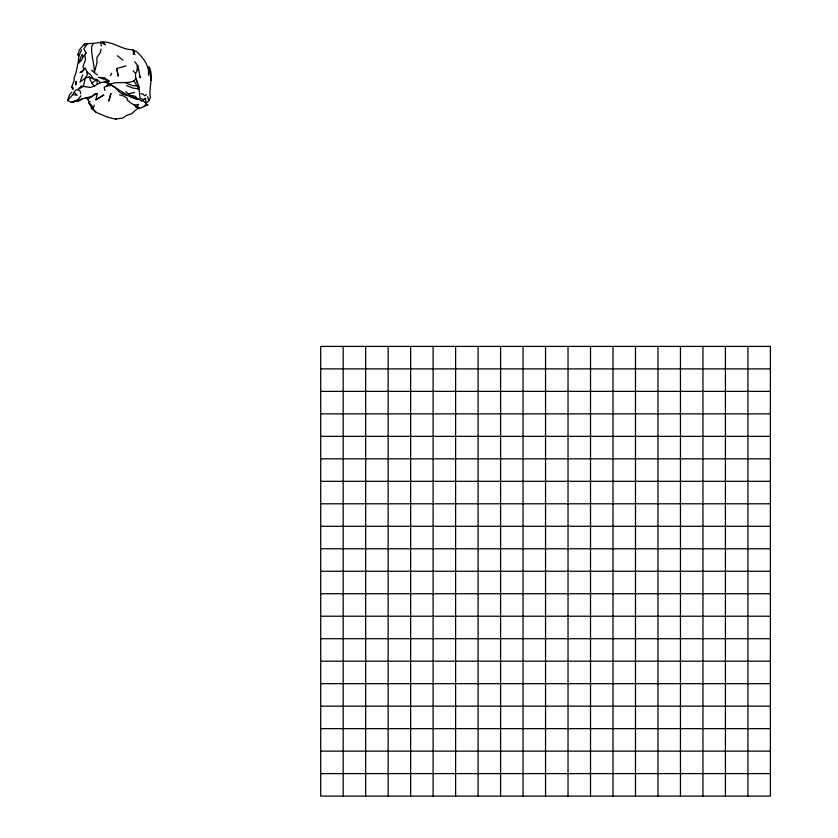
<?xml version="1.0" encoding="UTF-8"?>
<svg xmlns="http://www.w3.org/2000/svg" width="838" height="838" viewBox="0 0 838 838"><rect width="100%" height="100%" fill="white"/><g stroke="black" fill="none" stroke-linecap="round" stroke-linejoin="round"><path stroke-width="1.26" d="M80.521 93.72L80.532 91.552L77.808 89.54L75.65 90.022L72.885 94.516L67.606 100.55L71.555 102.414L74.142 101.639L77.85 99.942L80.94 95.731M134.719 61.803L137.82 65.574L136.699 71.544L135.578 73.44L135.515 76.855L137.516 83.475M148.431 75.179C149.719 65.668 143.026 57.707 136.646 51.579L133.609 50.563L133.252 49.756C122.379 50.133 113.874 41.764 103.064 42.068C96.873 43.147 90.693 43.524 84.491 43.901L79.453 49.777L77.924 54.627L78.814 56.209L78.353 61.226L75.954 73.084L73.943 78.259L74.331 79.662L71.775 86.901L72.916 89.718M147.551 66.81L149.311 67.281C154.056 76.939 148.336 87.864 150.348 97.826L148.808 100.696L146.053 103.315L146.629 104.184L144.136 105.86M101.01 49.075L100.319 52.469L96.862 57.592L97.03 62.452L94.359 72.592L97.271 74.938M95.825 99.858L103.682 95.071L95.825 99.858L97.323 93.447L94.945 93.971L87.948 99.523L89.53 103.336L91.887 105.609L92.788 108.479L96.045 112.282L107.023 116.964L116.126 119.373L115.55 119.006L122.526 118.137L126.36 115.571L131.765 113.622L138.71 107.39L139.255 108.573L148.022 104.771L146.022 104.886M81.768 85.644L77.808 89.54L83.412 86.398L85.287 78.07L87.152 75.158L87.058 72.099L85.172 67.826L82.417 71.859L80.071 72.56L83.706 69.638L82.993 66.527L85.476 59.456L84.764 54.983L86.042 52.92L83.852 48.814L87.519 43.45M67.606 100.55L69.502 94.757L71.775 92.295M82.606 74.917L80.06 82.072L85.287 78.07L89.142 76.939L93.28 78.845L96.999 79.474L100.392 82.669L109.118 81.056L107.243 83.151L104.436 81.485L105.138 82.313M81.558 49.746L78.835 56.156L77.924 54.627M94.432 105.2L92.788 108.479L91.415 108.531L90.933 106.342L88.734 103.179L90.127 101.67M83.266 56.659L81.443 60.231L78.782 62.965L81.894 54.46L83.266 56.659L86.042 52.92M110.386 75.661L111.737 73.189M134.876 105.169L135.756 106.908L139.255 108.573L137.202 106.835L138.584 104.373L134.541 105.211L129.921 102.446M93.175 43.922L91.73 46.31C90.996 55.381 94.369 63.583 94.359 72.592L91.656 70.183M104.939 90.483L104.216 87.236L106.96 85.905L108.657 83.433M107.243 83.151L109.83 84.146C117.676 81.035 126.161 84.24 133.933 80.909L136.049 78.856L139.37 87.581M106.96 85.905L111.789 85.361L115.874 88.084L119.457 92.201L122.128 93.615L139.15 99.324L141.224 100.822L143.403 101.094L146.053 103.315L145.477 98.339L143.748 99.879L140.019 98.109L139.014 89.079L133.933 80.909M146.43 94.537L144.733 95.815L142.931 94.066L140.889 93.678M94.359 86.115L91.73 82.993L96.999 79.474L97.135 84.292L94.359 86.115L90.085 87.466L83.412 86.398M141.224 100.822L145.477 98.339M97.323 93.447L91.782 96.401L81.642 98.978M97.135 84.292L100.392 82.669M77.85 99.942L71.555 102.414L75.211 100.958M125.972 65.919L116.828 68.465L118.095 76.007L116.828 68.465M79.788 99.628L82.082 98.957L78.458 101.23L74.142 101.639M125.868 91.73L128.361 93.866L134.635 92.452M320.703 368.888L770.394 368.888M320.703 391.377L770.394 391.377M320.703 413.857L770.394 413.857M320.703 436.347L770.394 436.347M320.703 458.826L770.394 458.826M320.703 481.316L770.394 481.316M320.703 503.795L770.394 503.795M320.703 526.285L770.394 526.285M320.703 548.764L770.394 548.764M320.703 571.254L770.394 571.254M320.703 593.733L770.394 593.733M320.703 616.223L770.394 616.223M320.703 638.703L770.394 638.703M320.703 661.192L770.394 661.192M320.703 683.672L770.394 683.672M320.703 706.162L770.394 706.162M320.703 728.641L770.394 728.641M320.703 751.131L770.394 751.131M320.703 773.61L770.394 773.61M136.866 85.811L132.708 85.717L125.669 82.784M135.756 106.908L137.725 107.222M139.014 89.079L132.362 87.938L126.685 85.644M72.885 94.516L77.086 95.364L74.111 91.971M119.509 94.893L124.118 96.15L127.208 98.203L127.282 100.361L129.366 101.482M131.723 97.04L139.15 99.324M122.128 93.615L128.245 95.658M132.121 97.187L137.202 98.947M137.505 99.209L129.869 96.339L135.85 98.905M148.577 70.329L149.499 70.832L151.081 80.249M109.83 84.146L125.69 94.107M134.541 105.211L137.202 106.835M128.361 93.866L130.278 95.26L135.567 96.391L137.631 98.884M87.058 72.099L90.755 75.001L93.28 78.845M71.775 86.901L73.524 88.283M117.372 55.727L122.997 60.21M91.415 108.531L96.045 112.282M86.042 97.878L87.948 99.523M133.169 70.832L135.578 73.44M103.064 42.068L105.358 44.906L100.55 41.9L101.325 46.048M89.142 76.939L91.73 82.993M136.929 65.919L138.48 70.56L137.82 65.574M133.609 50.563L134.928 54.68M147.582 96.684L148.808 100.696M139.433 75.451L140.124 77.756L138.584 68.674M84.491 43.901L84.68 45.535M149.311 67.281L149.499 70.832M133.252 49.756L133.431 54.449M747.905 346.408L747.905 796.1M725.425 346.408L725.425 796.1M702.935 346.408L702.935 796.1M680.456 346.408L680.456 796.1M657.966 346.408L657.966 796.1M635.487 346.408L635.487 796.1M612.997 346.408L612.997 796.1M590.518 346.408L590.518 796.1M568.028 346.408L568.028 796.1M545.548 346.408L545.548 796.1M523.059 346.408L523.059 796.1M500.579 346.408L500.579 796.1M478.089 346.408L478.089 796.1M455.61 346.408L455.61 796.1M433.12 346.408L433.12 796.1M410.641 346.408L410.641 796.1M388.151 346.408L388.151 796.1M365.672 346.408L365.672 796.1M343.182 346.408L343.182 796.1M75.808 82.857L75.682 84.984L76.143 81.317L75.808 82.857M110.888 93.594L108.846 100.916L110.888 93.594M770.394 346.408L320.703 346.408L320.703 796.1L770.394 796.1L770.394 346.408M104.467 77.892L98.402 77.295L109.118 81.056L104.467 77.892"/></g></svg>
